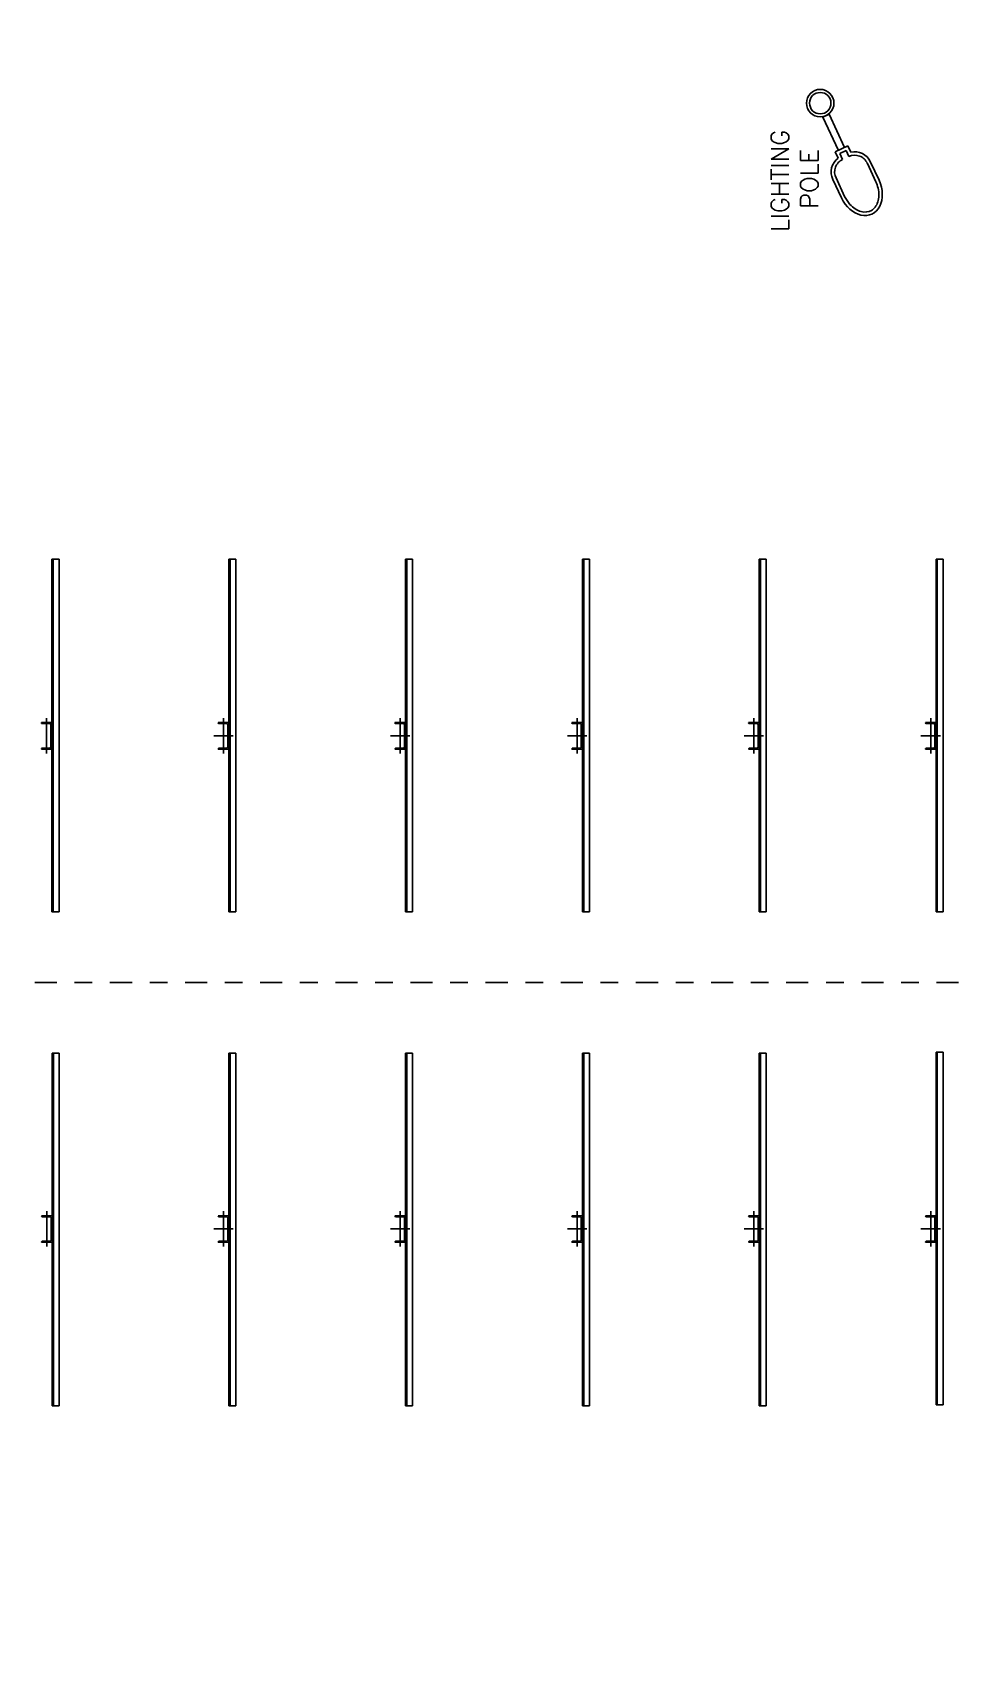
# Model space of a CAD drawing. Header units: metres. Extents: x 530959 to 531458, y 2674234 to 2674577.
# Drawn here: x 531151.14 to 531156.4, y 2674390.76 to 2674400.05 of the extents above; entities that cross this region are included whole.
import ezdxf

# ---------------------------------------------------------------- set-up
doc = ezdxf.new("R2010")
doc.units = ezdxf.units.M
doc.linetypes.add('CENTER', pattern=[2, 1.25, -0.25, 0.25, -0.25])
doc.layers.add('300mm Hume Pipe', color=74, linetype='Continuous')
doc.layers.add('IDT', color=7, linetype='Continuous')
doc.styles.add('RomanS', font='romans.shx')

# ---------------------------------------------------------------- blocks, each defined once
blk = doc.blocks.new('IDT')
at = {"layer": 'IDT', "color": 253}
for p, q in [((19.8575, 12.3804), (19.8575, 14.3751)), ((19.8975, 14.3751), (19.8575, 14.3751)), ((19.8975, 12.3804), (19.8975, 14.3751)), ((20.8575, 12.3851), (20.8575, 14.3804)), ((20.8975, 12.3851), (20.8975, 14.3804)), ((21.8575, 12.3851), (21.8575, 14.3804)), ((21.8975, 14.3804), (21.8575, 14.3804)), ((21.8975, 12.3851), (21.8975, 14.3804)), ((22.8575, 12.3851), (22.8575, 14.3804)), ((22.8975, 14.3804), (22.8575, 14.3804)), ((22.8975, 12.3851), (22.8975, 14.3804)), ((23.8575, 12.3851), (23.8575, 14.3804)), ((23.8975, 14.3804), (23.8575, 14.3804)), ((23.8975, 12.3851), (23.8975, 14.3804)), ((24.8565, 12.3851), (24.8565, 14.3804)), ((24.8565, 14.3804), (24.8965, 14.3804)), ((24.8965, 12.3851), (24.8965, 14.3804)), ((19.8975, 13.3051), (19.8975, 13.4551)), ((19.8975, 13.4551), (19.9575, 13.4551)), ((19.9035, 13.4431), (19.9035, 13.3171)), ((20.8975, 13.3051), (20.8975, 13.4551)), ((20.8975, 13.4551), (20.9575, 13.4551)), ((20.9035, 13.4431), (20.9035, 13.3171)), ((21.8975, 13.3051), (21.8975, 13.4551)), ((21.8975, 13.4551), (21.9575, 13.4551)), ((21.9035, 13.4431), (21.9035, 13.3171)), ((22.8975, 13.3051), (22.8975, 13.4551)), ((22.8975, 13.4551), (22.9575, 13.4551)), ((22.9035, 13.4431), (22.9035, 13.3171)), ((23.8975, 13.3051), (23.8975, 13.4551)), ((23.8975, 13.4551), (23.9575, 13.4551)), ((23.9035, 13.4431), (23.9035, 13.3171)), ((24.8965, 13.3051), (24.8965, 13.4551)), ((24.8965, 13.4551), (24.9565, 13.4551)), ((24.9025, 13.4431), (24.9025, 13.3171)), ((19.9575, 13.3051), (19.8975, 13.3051)), ((19.9095, 13.3111), (19.9515, 13.3111)), ((19.9575, 13.3051), (19.9575, 13.3051)), ((20.9575, 13.3051), (20.8975, 13.3051)), ((20.9095, 13.3111), (20.9515, 13.3111)), ((20.9575, 13.3051), (20.9575, 13.3051)), ((21.9575, 13.3051), (21.8975, 13.3051)), ((21.9095, 13.3111), (21.9515, 13.3111)), ((21.9575, 13.3051), (21.9575, 13.3051)), ((22.9575, 13.3051), (22.8975, 13.3051)), ((22.9095, 13.3111), (22.9515, 13.3111)), ((22.9575, 13.3051), (22.9575, 13.3051)), ((23.9575, 13.3051), (23.8975, 13.3051)), ((23.9095, 13.3111), (23.9515, 13.3111)), ((23.9575, 13.3051), (23.9575, 13.3051)), ((24.9565, 13.3051), (24.8965, 13.3051)), ((24.9085, 13.3111), (24.9505, 13.3111)), ((24.9565, 13.3051), (24.9565, 13.3051)), ((19.8975, 12.3804), (19.8575, 12.3804)), ((20.8575, 12.3851), (20.8975, 12.3851)), ((21.8575, 12.3851), (21.8975, 12.3851)), ((22.8575, 12.3851), (22.8975, 12.3851)), ((23.8575, 12.3851), (23.8975, 12.3851)), ((24.8565, 12.3851), (24.8965, 12.3851)), ((19.8575, 9.5904), (19.8575, 11.5851)), ((19.8975, 11.5851), (19.8575, 11.5851)), ((19.8975, 9.5904), (19.8975, 11.5851)), ((20.8575, 9.5904), (20.8575, 11.5851)), ((20.8975, 11.5851), (20.8575, 11.5851)), ((20.8975, 9.5904), (20.8975, 11.5851)), ((21.8575, 9.5904), (21.8575, 11.5851)), ((21.8975, 11.5851), (21.8575, 11.5851)), ((21.8975, 9.5904), (21.8975, 11.5851)), ((22.8575, 9.5904), (22.8575, 11.5851)), ((22.8975, 11.5851), (22.8575, 11.5851)), ((22.8975, 9.5904), (22.8975, 11.5851)), ((23.8575, 9.5904), (23.8575, 11.5851)), ((23.8975, 11.5851), (23.8575, 11.5851)), ((23.8975, 9.5904), (23.8975, 11.5851)), ((24.8575, 9.5904), (24.8575, 11.5851)), ((24.8975, 11.5851), (24.8575, 11.5851)), ((24.8975, 9.5904), (24.8975, 11.5851)), ((19.8975, 10.5151), (19.8975, 10.6651)), ((19.8975, 10.6651), (19.9575, 10.6651)), ((19.9035, 10.6531), (19.9035, 10.5271)), ((20.8975, 10.5151), (20.8975, 10.6651)), ((20.8975, 10.6651), (20.9575, 10.6651)), ((20.9035, 10.6531), (20.9035, 10.5271)), ((21.8975, 10.5151), (21.8975, 10.6651)), ((21.8975, 10.6651), (21.9575, 10.6651)), ((21.9035, 10.6531), (21.9035, 10.5271)), ((22.8975, 10.5151), (22.8975, 10.6651)), ((22.8975, 10.6651), (22.9575, 10.6651)), ((22.9035, 10.6531), (22.9035, 10.5271)), ((23.8975, 10.5151), (23.8975, 10.6651)), ((23.8975, 10.6651), (23.9575, 10.6651)), ((23.9035, 10.6531), (23.9035, 10.5271)), ((24.8975, 10.5151), (24.8975, 10.6651)), ((24.8975, 10.6651), (24.9575, 10.6651)), ((24.9035, 10.6531), (24.9035, 10.5271)), ((19.9575, 10.5151), (19.8975, 10.5151)), ((19.9095, 10.5211), (19.9515, 10.5211)), ((19.9575, 10.5151), (19.9575, 10.5151)), ((20.9575, 10.5151), (20.8975, 10.5151)), ((20.9095, 10.5211), (20.9515, 10.5211)), ((20.9575, 10.5151), (20.9575, 10.5151)), ((21.9575, 10.5151), (21.8975, 10.5151)), ((21.9095, 10.5211), (21.9515, 10.5211)), ((21.9575, 10.5151), (21.9575, 10.5151)), ((22.9575, 10.5151), (22.8975, 10.5151)), ((22.9095, 10.5211), (22.9515, 10.5211)), ((22.9575, 10.5151), (22.9575, 10.5151)), ((23.9575, 10.5151), (23.8975, 10.5151)), ((23.9095, 10.5211), (23.9515, 10.5211)), ((23.9575, 10.5151), (23.9575, 10.5151)), ((24.9575, 10.5151), (24.8975, 10.5151)), ((24.9095, 10.5211), (24.9515, 10.5211)), ((24.9575, 10.5151), (24.9575, 10.5151)), ((19.8975, 9.5904), (19.8575, 9.5904)), ((20.8975, 9.5904), (20.8575, 9.5904)), ((21.8975, 9.5904), (21.8575, 9.5904)), ((22.8975, 9.5904), (22.8575, 9.5904)), ((23.8975, 9.5904), (23.8575, 9.5904)), ((24.8975, 9.5904), (24.8575, 9.5904))]:
    blk.add_line(p, q, dxfattribs=at)
at = {"layer": 'IDT', "color": 253, "linetype": 'Continuous', "ltscale": 0.3}
for p, q in [((19.8902, 12.3804), (19.8902, 14.3751)), ((20.8902, 12.3851), (20.8902, 14.3804)), ((21.8902, 12.3851), (21.8902, 14.3804)), ((22.8902, 12.3851), (22.8902, 14.3804)), ((23.8902, 12.3851), (23.8902, 14.3804)), ((24.8892, 12.3851), (24.8892, 14.3804)), ((19.8902, 9.5904), (19.8902, 11.5851)), ((20.8902, 9.5904), (20.8902, 11.5851)), ((21.8902, 9.5904), (21.8902, 11.5851)), ((22.8902, 9.5904), (22.8902, 11.5851)), ((23.8902, 9.5904), (23.8902, 11.5851)), ((24.8902, 9.5904), (24.8902, 11.5851))]:
    blk.add_line(p, q, dxfattribs=at)
at = {"layer": 'IDT', "color": 8}
blk.add_line((20.8975, 14.3804), (20.8575, 14.3804), dxfattribs=at)
at = {"layer": 'IDT', "color": 253, "ltscale": 0.5}
for p, q in [((19.9275, 13.2801), (19.9275, 13.4801)), ((20.9275, 13.2801), (20.9275, 13.4801)), ((21.9275, 13.2801), (21.9275, 13.4801)), ((22.9275, 13.2801), (22.9275, 13.4801)), ((23.9275, 13.2801), (23.9275, 13.4801)), ((24.9265, 13.2801), (24.9265, 13.4801)), ((19.8725, 13.3801), (19.9825, 13.3801)), ((20.8725, 13.3801), (20.9825, 13.3801)), ((21.8725, 13.3801), (21.9825, 13.3801)), ((22.8725, 13.3801), (22.9825, 13.3801)), ((23.8725, 13.3801), (23.9825, 13.3801)), ((19.9275, 10.4901), (19.9275, 10.6901)), ((20.9275, 10.4901), (20.9275, 10.6901)), ((21.9275, 10.4901), (21.9275, 10.6901)), ((22.9275, 10.4901), (22.9275, 10.6901)), ((23.9275, 10.4901), (23.9275, 10.6901)), ((24.9275, 10.4901), (24.9275, 10.6901)), ((19.8725, 10.5901), (19.9825, 10.5901)), ((20.8725, 10.5901), (20.9825, 10.5901)), ((21.8725, 10.5901), (21.9825, 10.5901)), ((22.8725, 10.5901), (22.9825, 10.5901)), ((23.8725, 10.5901), (23.9825, 10.5901))]:
    blk.add_line(p, q, dxfattribs=at)
at = {"layer": 'IDT', "color": 253, "linetype": 'ByBlock', "ltscale": 0.5}
for p, q in [((19.9515, 13.4491), (19.9095, 13.4491)), ((19.9575, 13.4551), (19.9575, 13.4551)), ((20.9515, 13.4491), (20.9095, 13.4491)), ((20.9575, 13.4551), (20.9575, 13.4551)), ((21.9515, 13.4491), (21.9095, 13.4491)), ((21.9575, 13.4551), (21.9575, 13.4551)), ((22.9515, 13.4491), (22.9095, 13.4491)), ((22.9575, 13.4551), (22.9575, 13.4551)), ((23.9515, 13.4491), (23.9095, 13.4491)), ((23.9575, 13.4551), (23.9575, 13.4551)), ((24.9505, 13.4491), (24.9085, 13.4491)), ((24.9565, 13.4551), (24.9565, 13.4551)), ((19.9515, 10.6591), (19.9095, 10.6591)), ((19.9575, 10.6651), (19.9575, 10.6651)), ((20.9515, 10.6591), (20.9095, 10.6591)), ((20.9575, 10.6651), (20.9575, 10.6651)), ((21.9515, 10.6591), (21.9095, 10.6591)), ((21.9575, 10.6651), (21.9575, 10.6651)), ((22.9515, 10.6591), (22.9095, 10.6591)), ((22.9575, 10.6651), (22.9575, 10.6651)), ((23.9515, 10.6591), (23.9095, 10.6591)), ((23.9575, 10.6651), (23.9575, 10.6651)), ((24.9515, 10.6591), (24.9095, 10.6591)), ((24.9575, 10.6651), (24.9575, 10.6651))]:
    blk.add_line(p, q, dxfattribs=at)
at = {"layer": 'IDT', "color": 8, "linetype": 'CENTER', "ltscale": 0.1}
blk.add_line((12.5447, 11.9854), (27.1642, 11.9854), dxfattribs=at)
at = {"layer": 'IDT', "color": 10}
for p, q in [((20.4143, 7.5376), (20.4627, 7.4338)), ((20.4319, 7.5458), (20.4802, 7.4423)), ((20.2681, 7.3434), (20.2199, 7.4469)), ((20.2859, 7.3514), (20.2375, 7.4552)), ((20.3965, 7.2527), (20.38, 7.288)), ((20.4059, 7.2786), (20.3902, 7.3123)), ((20.4672, 7.2856), (20.3965, 7.2527)), ((20.4413, 7.2951), (20.4059, 7.2786)), ((20.4142, 7.2609), (20.5019, 7.0728)), ((20.4256, 7.3288), (20.4413, 7.2951)), ((20.5372, 7.0893), (20.4495, 7.2774)), ((20.4507, 7.321), (20.4672, 7.2856)), ((20.5019, 7.0728), (20.5372, 7.0893))]:
    blk.add_line(p, q, dxfattribs=at)
for radius in [0.078, 0.0605]:
    blk.add_circle((20.5525, 7.0104), radius, dxfattribs=at)
at = {"layer": 'IDT', "color": 253}
for centre, start, end in [((19.9095, 13.4431), 90, 180), ((20.9095, 13.4431), 90, 180), ((21.9095, 13.4431), 90, 180), ((22.9095, 13.4431), 90, 180), ((23.9095, 13.4431), 90, 180), ((24.9085, 13.4431), 90, 180), ((19.9095, 13.3171), 180, 270), ((19.9515, 13.3051), 0, 90), ((20.9095, 13.3171), 180, 270), ((20.9515, 13.3051), 0, 90), ((21.9095, 13.3171), 180, 270), ((21.9515, 13.3051), 0, 90), ((22.9095, 13.3171), 180, 270), ((22.9515, 13.3051), 0, 90), ((23.9095, 13.3171), 180, 270), ((23.9515, 13.3051), 0, 90), ((24.9085, 13.3171), 180, 270), ((24.9505, 13.3051), 0, 90), ((19.9095, 10.6531), 90, 180), ((20.9095, 10.6531), 90, 180), ((21.9095, 10.6531), 90, 180), ((22.9095, 10.6531), 90, 180), ((23.9095, 10.6531), 90, 180), ((24.9095, 10.6531), 90, 180), ((19.9095, 10.5271), 180, 270), ((19.9515, 10.5151), 0, 90), ((20.9095, 10.5271), 180, 270), ((20.9515, 10.5151), 0, 90), ((21.9095, 10.5271), 180, 270), ((21.9515, 10.5151), 0, 90), ((22.9095, 10.5271), 180, 270), ((22.9515, 10.5151), 0, 90), ((23.9095, 10.5271), 180, 270), ((23.9515, 10.5151), 0, 90), ((24.9095, 10.5271), 180, 270), ((24.9515, 10.5151), 0, 90)]:
    blk.add_arc(centre, 0.006, start, end, dxfattribs=at)
at = {"layer": 'IDT', "color": 253, "linetype": 'ByBlock', "ltscale": 0.5}
for centre in [(19.9515, 13.4551), (20.9515, 13.4551), (21.9515, 13.4551), (22.9515, 13.4551), (23.9515, 13.4551), (24.9505, 13.4551), (19.9515, 10.6651), (20.9515, 10.6651), (21.9515, 10.6651), (22.9515, 10.6651), (23.9515, 10.6651), (24.9515, 10.6651)]:
    blk.add_arc(centre, 0.006, 270, 0, dxfattribs=at)
at = {"layer": 'IDT', "color": 10}
for centre, radius, start, end in [((20.3937, 7.3991), 0.0772, 294.39897, 26.72258), ((20.3937, 7.3991), 0.0967, 306.14122, 26.53917), ((20.3569, 7.3819), 0.0967, 203.46083, 283.85878), ((20.3569, 7.3819), 0.0772, 203.27742, 295.60103)]:
    blk.add_arc(centre, radius, start, end, dxfattribs=at)
blk.add_ellipse((20.3259, 7.4964), major_axis=(-0.0659, 0.1414), ratio=0.75, start_param=4.712389, end_param=7.853982, dxfattribs=at)
blk.add_open_spline([(20.4143, 7.5376), (20.4065, 7.5543), (20.3962, 7.5698), (20.3656, 7.6036), (20.3429, 7.6179), (20.2998, 7.6293), (20.2797, 7.6269), (20.2469, 7.6082), (20.2337, 7.5916), (20.2193, 7.5467), (20.2185, 7.5187), (20.228, 7.4787), (20.2322, 7.4667), (20.2375, 7.4552)], degree=3, knots=[4.712389, 4.712389, 4.712389, 4.712389, 5.103187, 5.103187, 5.723551, 5.723551, 6.343915, 6.343915, 6.964278, 6.964278, 7.584642, 7.584642, 7.853982, 7.853982, 7.853982, 7.853982], dxfattribs=at)
at = {"layer": 'IDT', "color": 7, "style": 'RomanS'}
for s, p in [('LIGHTING', (20.7307, 7.7394)), ('POLE', (20.564, 7.6085))]:
    blk.add_text(s, height=0.1, rotation=270, dxfattribs=at).set_placement(p)

msp = doc.modelspace()

# ---------------------------------------------------------------- hatches: boundary and pattern name
at = {"layer": '300mm Hume Pipe'}
h = msp.add_hatch(dxfattribs=at)
h.set_pattern_fill('ANSI37', color=74, angle=-90)
h.set_pattern_definition([(315, (-2142903.4492, 3207223.71311), (0.0883883476483, 0.0883883476483), []), (45, (-2142903.4492, 3207223.71311), (-0.0883883476483, 0.0883883476483), [])])
edge = h.paths.add_edge_path()
edge.add_line((531263.8278, 2674405.5101), (531145.1759, 2674405.5101))
edge.add_arc((531145.1759, 2674404.6101), 0.9, 90, 180)
edge.add_line((531144.2759, 2674404.6101), (531144.2759, 2674398.2249))
edge.add_line((531144.2759, 2674398.2249), (531144.5759, 2674398.2249))
edge.add_line((531144.5759, 2674398.2249), (531144.5759, 2674404.3101))
edge.add_arc((531145.4759, 2674404.3101), 0.9, 90, 180, ccw=False)
edge.add_line((531145.4759, 2674405.2101), (531263.8278, 2674405.2101))
edge.add_line((531263.8278, 2674405.2101), (531263.8278, 2674405.5101))
edge = h.paths.add_edge_path(flags=17)
edge.add_line((531263.8278, 2674405.09), (531145.56, 2674405.09))
edge.add_arc((531145.56, 2674404.19), 0.9, 90, 180)
edge.add_line((531144.66, 2674404.19), (531144.66, 2674398.2249))
edge.add_line((531144.66, 2674398.2249), (531144.96, 2674398.2249))
edge.add_line((531144.96, 2674398.2249), (531144.96, 2674403.89))
edge.add_arc((531145.86, 2674403.89), 0.9, 90, 180, ccw=False)
edge.add_line((531145.86, 2674404.79), (531263.8278, 2674404.79))
edge.add_line((531263.8278, 2674404.79), (531263.8278, 2674405.09))
h = msp.add_hatch(dxfattribs=at)
h.set_pattern_fill('ANSI37', color=74)
h.set_pattern_definition([(45, (0, 0), (-0.0883883476483, 0.0883883476483), []), (135, (0, 0), (-0.0883883476483, -0.0883883476483), [])])
edge = h.paths.add_edge_path(flags=17)
edge.add_line((531137.2214, 2674376.4973), (531137.2214, 2674392.2452))
edge.add_arc((531138.1214, 2674392.2452), 0.9, 90, 180, ccw=False)
edge.add_line((531138.1214, 2674393.1452), (531141.1042, 2674393.1452))
edge.add_line((531141.1042, 2674393.1452), (531141.1042, 2674392.8452))
edge.add_line((531141.1042, 2674392.8452), (531138.4214, 2674392.8452))
edge.add_arc((531138.4214, 2674391.9452), 0.9, 90, 180)
edge.add_line((531137.5214, 2674391.9452), (531137.5214, 2674376.7973))
edge.add_arc((531138.4214, 2674376.7973), 0.9, 180, 270)
edge.add_line((531138.4214, 2674375.8973), (531263.8278, 2674375.8973))
edge.add_line((531263.8278, 2674375.8973), (531263.8278, 2674375.5973))
edge.add_line((531263.8278, 2674375.5973), (531138.1214, 2674375.5973))
edge.add_arc((531138.1214, 2674376.4973), 0.9, 180, 270, ccw=False)
edge = h.paths.add_edge_path()
edge.add_line((531138.0013, 2674375.4772), (531263.8278, 2674375.4772))
edge.add_line((531263.8278, 2674375.4772), (531263.8278, 2674375.1772))
edge.add_line((531263.8278, 2674375.1772), (531137.7013, 2674375.1772))
edge.add_arc((531137.7013, 2674376.0772), 0.9, 180, 270, ccw=False)
edge.add_line((531136.8013, 2674376.0772), (531136.8013, 2674392.6292))
edge.add_arc((531137.7013, 2674392.6292), 0.9, 90, 180, ccw=False)
edge.add_line((531137.7013, 2674393.5292), (531141.1042, 2674393.5292))
edge.add_line((531141.1042, 2674393.5292), (531141.1042, 2674393.2292))
edge.add_line((531141.1042, 2674393.2292), (531138.0013, 2674393.2292))
edge.add_arc((531138.0013, 2674392.3292), 0.9, 90, 180)
edge.add_line((531137.1013, 2674392.3292), (531137.1013, 2674376.3772))
edge.add_arc((531138.0013, 2674376.3772), 0.9, 180, 270)

# ---------------------------------------------------------------- block references
at = {"layer": 'IDT', "color": 8, "rotation": 180}
msp.add_blockref('IDT', (531176.1473, 2674406.663), dxfattribs=at)

doc.saveas('drawing.dxf')
